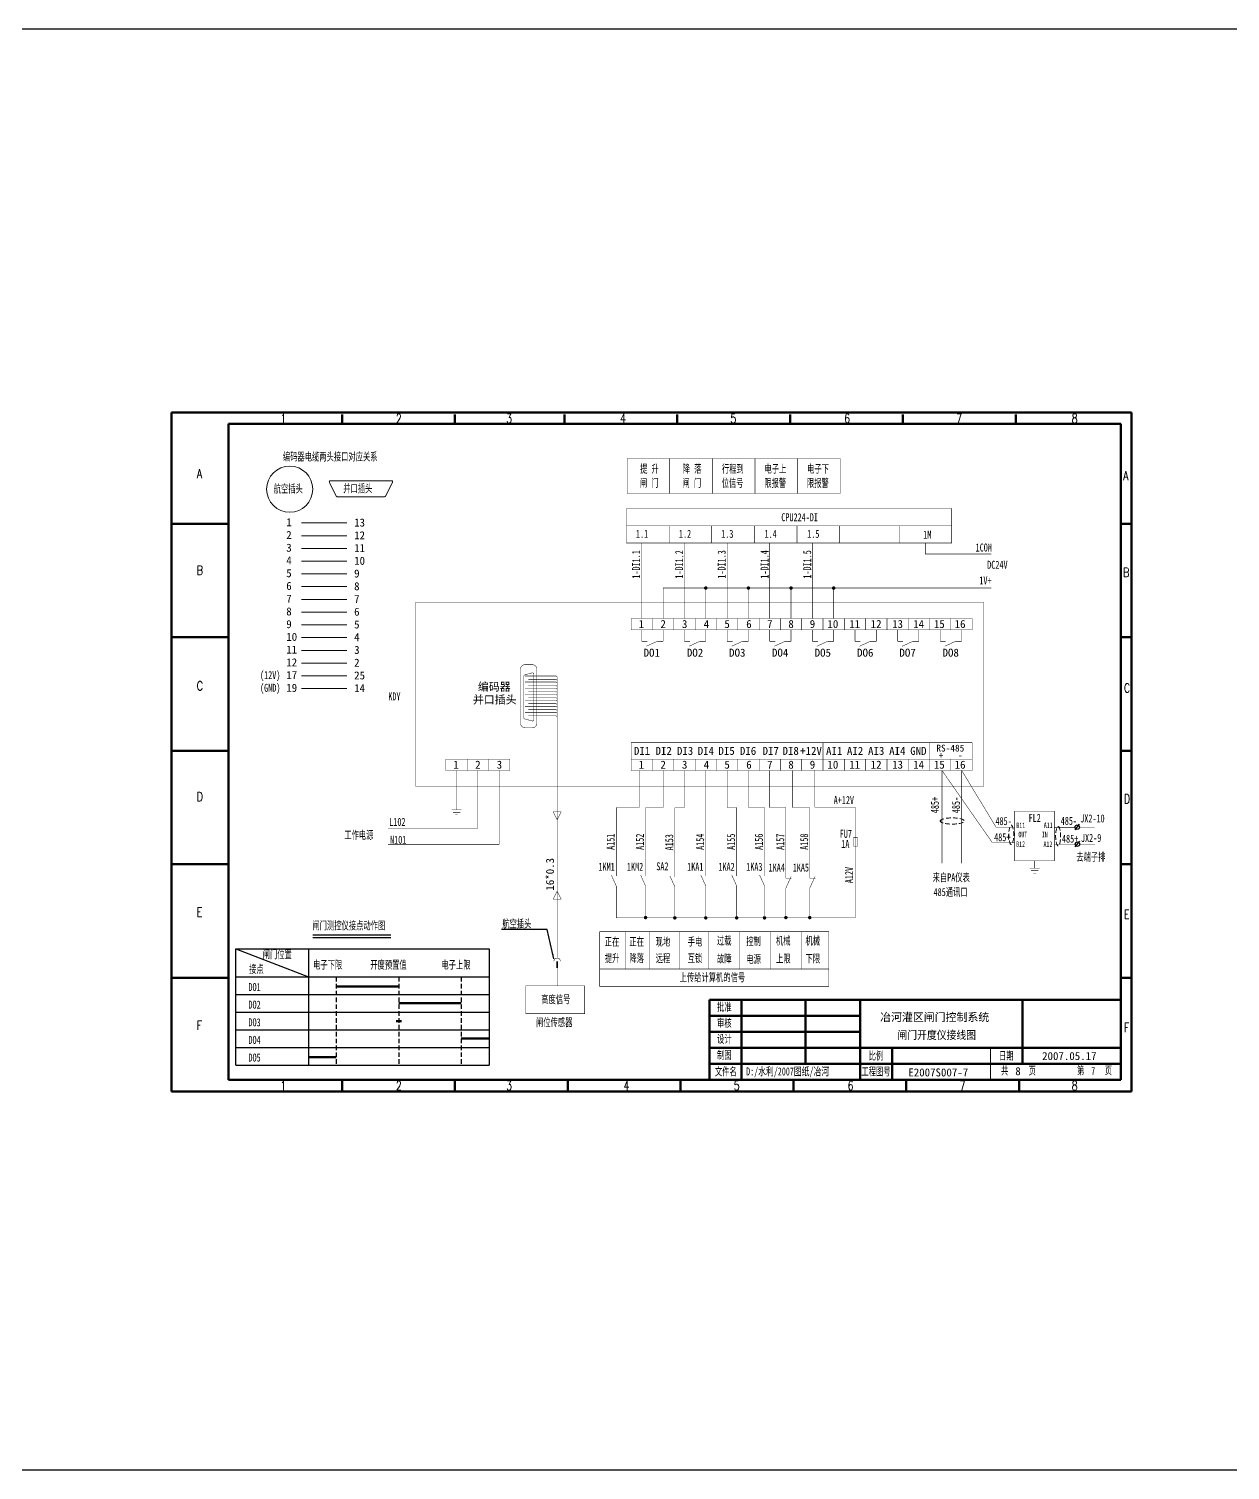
# Model space of a CAD drawing. Header units: millimetres. Extents: x 351 to 10319, y -5939 to 5511.
# Drawn here: x 5314 to 5840, y -1636 to -1005 of the extents above; entities that cross this region are included whole.
import ezdxf
from ezdxf.enums import TextEntityAlignment as Align

# ---------------------------------------------------------------- set-up
doc = ezdxf.new("R2010")
doc.units = ezdxf.units.MM
doc.linetypes.add('DASHED', pattern=[0.75, 0.5, -0.25])
for name, color, linetype in [('40', 7, 'Continuous'), ('41', 7, 'Continuous'), ('DIM', 7, 'Continuous')]:
    doc.layers.add(name, color=color, linetype=linetype)
doc.styles.add('HZ', font='txt.shx', dxfattribs={"width": 0.65, "bigfont": 'hztxt.shx'})
doc.styles.add('song', font='SimSun.ttf', dxfattribs={"width": 0.65})
doc.styles.add('仿宋', font='SIMFANG.TTF', dxfattribs={"width": 0.65})
doc.dimstyles.new('ISO-25', dxfattribs={"dimtxt": 3.5, "dimasz": 2, "dimexe": 1.25, "dimexo": 0.625, "dimtad": 1, "dimtoh": 1, "dimtxsty": 'song', "dimcen": 2.5, "dimadec": 0, "dimazin": 0, "dimtfac": 1, "dimtmove": 0, "dimatfit": 3, "dimfxl": 0, "dimarcsym": 0})

# ---------------------------------------------------------------- blocks, each defined once
blk = doc.blocks.new('辅助符号2')
blk.add_line((-0.95, 6.09), (1.54, 4.09))
at = {"const_width": 0.202}
blk.add_lwpolyline([(0.24, 4.17), (0.24, -2.55)], dxfattribs=at)
blk.add_circle((0.24, 5.13), 0.96)
at = {"flags": 9}
blk.add_attdef('S', (0.24, 6.09), '', height=0.0000576, dxfattribs=at)
blk = doc.blocks.new('接地')
at = {"const_width": 0.202}
for points in [[(-2.16, 1.08), (2.16, 1.08)], [(-1.62, 0), (1.62, 0)], [(0, 4.32), (0, 1.08)], [(-0.54, -1.08), (0.54, -1.08)]]:
    blk.add_lwpolyline(points, dxfattribs=at)
at = {"flags": 9}
blk.add_attdef('S', (0, 4.32), '', height=0.0000576, dxfattribs=at)
blk = doc.blocks.new('动合（常开）触点')
at = {"const_width": 0.202}
for points in [[(-1.09, 2.24), (1.07, -2.52)], [(1.07, 3.97), (1.07, 1.81)], [(1.07, -2.52), (1.07, -4.68)]]:
    blk.add_lwpolyline(points, dxfattribs=at)
at = {"flags": 9}
blk.add_attdef('S', (1.07, 3.97), '', height=0.0000576, dxfattribs=at)
blk = doc.blocks.new('电缆头1')
at = {"const_width": 0.202}
for points in [[(-1.73, 1.44), (1.73, 1.44), (0, -2.02), (-1.73, 1.44)], [(0, 4.32), (0, -4.32)]]:
    blk.add_lwpolyline(points, dxfattribs=at)
at = {"flags": 9}
blk.add_attdef('S', (0, 4.32), '', height=0.0000576, dxfattribs=at)
blk = doc.blocks.new('插头和插座1')
at = {"const_width": 0.202}
blk.add_lwpolyline([(1.01, 1.51, 0.936417), (-1.87, 1.51, 1.067901)], format="xyb", dxfattribs=at)
for points in [[(-0.43, 4.97), (-0.43, 2.86)], [(-0.43, -3.67), (-0.43, -1.51)]]:
    blk.add_lwpolyline(points, dxfattribs=at)
blk.add_solid([(-0.86, 1.51), (0, 1.51), (-0.86, -1.51), (0, -1.51)])
at = {"flags": 9}
blk.add_attdef('S', (-0.43, 4.97), '', height=0.0000576, dxfattribs=at)
blk = doc.blocks.new('熔断器2')
at = {"const_width": 0.202}
for points in [[(-0.86, 1.87), (0.86, 1.87), (0.86, -1.87), (-0.86, -1.87), (-0.86, 1.87)], [(0, 4.32), (0, -4.32)]]:
    blk.add_lwpolyline(points, dxfattribs=at)
at = {"flags": 9}
blk.add_attdef('S', (0, 4.32), '', height=0.0000576, dxfattribs=at)
blk = doc.blocks.new('动断（常闭）触点')
at = {"const_width": 0.202}
for points in [[(-1.15, 3.96), (-1.15, 1.8), (1.44, 1.8)], [(-1.15, -4.68), (-1.15, -2.52), (1.15, 2.52)]]:
    blk.add_lwpolyline(points, dxfattribs=at)
at = {"flags": 9}
blk.add_attdef('S', (-1.15, 3.96), '', height=0.0000576, dxfattribs=at)

msp = doc.modelspace()

# ---------------------------------------------------------------- linework, layer by layer
at = {"color": 0, "lineweight": 50}
for p, q in [((5796.394, -1172.941), (5376.394, -1172.941)), ((5451.03, -1173.908), (5451.03, -1177.913)), ((5500.4, -1173.908), (5500.4, -1177.913)), ((5548.284, -1173.908), (5548.284, -1177.913)), ((5597.653, -1173.908), (5597.653, -1177.913)), ((5647.023, -1173.908), (5647.023, -1177.913)), ((5696.393, -1173.908), (5696.393, -1177.913)), ((5745.763, -1173.908), (5745.763, -1177.913)), ((5401.394, -1221.597), (5376.394, -1221.597)), ((5796.394, -1221.597), (5791.79, -1221.597)), ((5401.394, -1271.259), (5376.394, -1271.259)), ((5796.394, -1271.259), (5791.79, -1271.259)), ((5401.394, -1320.92), (5376.394, -1320.92)), ((5795.955, -1320.92), (5791.79, -1320.92)), ((5401.394, -1370.582), (5376.394, -1370.582)), ((5796.394, -1370.582), (5791.79, -1370.582)), ((5401.394, -1420.243), (5376.394, -1420.243)), ((5796.394, -1420.243), (5791.79, -1420.243)), ((5451.03, -1464.943), (5451.03, -1469.904)), ((5500.4, -1464.943), (5500.4, -1469.904)), ((5549.77, -1464.943), (5549.77, -1469.904)), ((5599.139, -1464.943), (5599.139, -1469.904)), ((5648.509, -1464.943), (5648.509, -1469.904)), ((5697.879, -1464.943), (5697.879, -1469.904)), ((5747.249, -1464.943), (5747.249, -1469.904)), ((5796.394, -1469.941), (5376.403, -1469.941))]:
    msp.add_line(p, q, dxfattribs=at)
at = {"lineweight": 20}
for p, q in [((5445.486, -1203.53), (5448.497, -1209.546)), ((5445.933, -1202.806), (5472.647, -1202.806)), ((5473.095, -1203.53), (5470.084, -1209.546)), ((5469.637, -1209.822), (5448.944, -1209.822)), ((5433.211, -1221.291), (5453.186, -1221.291)), ((5433.211, -1226.862), (5453.186, -1226.862)), ((5433.211, -1232.434), (5453.186, -1232.434)), ((5433.211, -1238.005), (5453.186, -1238.005)), ((5433.211, -1243.576), (5453.186, -1243.576)), ((5433.211, -1249.148), (5453.186, -1249.148)), ((5433.211, -1254.719), (5453.186, -1254.719)), ((5433.211, -1260.29), (5453.186, -1260.29)), ((5433.211, -1265.862), (5453.186, -1265.862)), ((5433.211, -1271.433), (5453.186, -1271.433)), ((5433.211, -1277.004), (5453.186, -1277.004)), ((5433.211, -1282.576), (5453.186, -1282.576)), ((5433.211, -1288.147), (5453.186, -1288.147)), ((5433.211, -1293.718), (5453.186, -1293.718)), ((5734.79, -1450.943), (5734.79, -1464.943))]:
    msp.add_line(p, q, dxfattribs=at)
for p, q in [((5438.187, -1401.454), (5472.306, -1401.454)), ((5438.187, -1402.662), (5472.306, -1402.662)), ((5404.482, -1407.616), (5436.413, -1419.88)), ((5404.482, -1407.616), (5515.426, -1407.616)), ((5404.482, -1458.455), (5404.482, -1407.616)), ((5436.413, -1407.616), (5436.413, -1458.455)), ((5515.426, -1407.616), (5515.426, -1458.455)), ((5404.482, -1419.88), (5515.426, -1419.88)), ((5404.482, -1427.595), (5515.426, -1427.595)), ((5404.482, -1435.31), (5515.426, -1435.31)), ((5404.482, -1443.025), (5515.426, -1443.025)), ((5404.482, -1450.74), (5515.426, -1450.74)), ((5404.482, -1458.455), (5515.426, -1458.455))]:
    msp.add_line(p, q)
at = {"linetype": 'DASHED', "lineweight": 30, "ltscale": 4}
for p, q in [((5448.444, -1419.88), (5448.444, -1458.455)), ((5475.935, -1419.88), (5475.935, -1458.455)), ((5503.156, -1419.88), (5503.156, -1458.455))]:
    msp.add_line(p, q, dxfattribs=at)
at = {"lineweight": 50}
for p, q in [((5448.444, -1424.073), (5475.935, -1424.073)), ((5475.935, -1431.408), (5503.156, -1431.408)), ((5474.752, -1439.167), (5477.086, -1439.167)), ((5503.156, -1446.838), (5515.426, -1446.838)), ((5436.413, -1454.933), (5448.444, -1454.933))]:
    msp.add_line(p, q, dxfattribs=at)
msp.add_lwpolyline([(2041.655, -1005.139), (6974.596, -1005.139), (6974.596, -1635.619), (2041.655, -1635.619)], close=True)
at = {"lineweight": 20, "const_width": 0.2}
for points in [[(5575.737, -1193.117), (5594.39, -1193.117)], [(5575.737, -1193.117), (5575.737, -1208.359)], [(5594.39, -1193.117), (5613.042, -1193.117)], [(5594.39, -1193.117), (5594.39, -1208.359)], [(5594.39, -1193.117), (5594.39, -1208.359)], [(5613.042, -1193.117), (5631.695, -1193.117)], [(5613.042, -1193.117), (5613.042, -1208.359)], [(5613.042, -1193.117), (5613.042, -1208.359)], [(5631.695, -1193.117), (5650.347, -1193.117)], [(5631.695, -1193.117), (5631.695, -1208.359)], [(5631.695, -1193.117), (5631.695, -1208.359)], [(5650.347, -1193.117), (5669, -1193.117)], [(5650.347, -1193.117), (5650.347, -1208.359)], [(5650.347, -1193.117), (5650.347, -1208.359)], [(5650.347, -1193.117), (5650.347, -1208.359)], [(5669, -1193.117), (5669, -1208.359)], [(5669, -1193.117), (5669, -1208.359)], [(5669, -1193.117), (5669, -1208.359)], [(5669, -1193.117), (5669, -1208.359)], [(5575.737, -1208.359), (5594.39, -1208.359)], [(5594.39, -1208.359), (5613.042, -1208.359)], [(5613.042, -1208.359), (5631.695, -1208.359)], [(5631.695, -1208.359), (5650.347, -1208.359)], [(5650.347, -1208.359), (5669, -1208.359)], [(5575.461, -1230.046), (5575.461, -1214.99)], [(5683.62, -1214.99), (5575.461, -1214.99)], [(5683.62, -1230.046), (5717.755, -1230.046), (5717.755, -1214.99), (5683.62, -1214.99)], [(5575.461, -1222.518), (5683.62, -1222.518)], [(5594.114, -1230.046), (5594.114, -1222.518)], [(5612.766, -1230.046), (5612.766, -1222.518)], [(5631.418, -1230.046), (5631.418, -1222.518)], [(5650.071, -1230.046), (5650.071, -1222.518)], [(5668.723, -1230.046), (5668.723, -1222.518)], [(5683.62, -1222.518), (5717.755, -1222.518)], [(5695.047, -1230.046), (5695.047, -1222.518)], [(5575.461, -1230.046), (5683.62, -1230.046)], [(5582.187, -1263.063), (5582.187, -1230.046)], [(5600.84, -1263.063), (5600.84, -1230.046)], [(5619.492, -1263.063), (5619.492, -1230.046)], [(5638.145, -1263.063), (5638.145, -1230.046)], [(5706.229, -1230.046), (5706.229, -1234.836), (5735.115, -1234.836)], [(5591.513, -1249.754), (5735.115, -1249.754)], [(5591.513, -1263.063), (5591.513, -1249.754)], [(5610.166, -1263.063), (5610.166, -1249.754)], [(5628.818, -1263.063), (5628.818, -1249.754)], [(5647.471, -1263.063), (5647.471, -1249.754)], [(5666.123, -1263.063), (5666.123, -1249.754)], [(5531.07, -1288.206), (5544.749, -1288.206)], [(5531.07, -1290.861), (5544.749, -1290.861)], [(5532.601, -1289.7), (5544.749, -1289.7)], [(5532.601, -1292.354), (5544.749, -1292.354)], [(5544.749, -1288.206), (5545.148, -1288.709)], [(5544.749, -1289.7), (5545.148, -1290.203)], [(5544.749, -1290.861), (5545.148, -1291.364)], [(5544.749, -1292.354), (5545.148, -1292.857)], [(5545.148, -1288.709), (5545.148, -1372.486)], [(5531.07, -1293.515), (5544.749, -1293.515)], [(5531.07, -1296.17), (5544.749, -1296.17)], [(5531.07, -1298.824), (5544.749, -1298.824)], [(5532.601, -1295.009), (5544.749, -1295.009)], [(5532.601, -1297.664), (5544.749, -1297.664)], [(5544.749, -1293.515), (5545.148, -1294.018)], [(5544.749, -1295.009), (5545.148, -1295.512)], [(5544.749, -1296.17), (5545.148, -1296.673)], [(5544.749, -1297.664), (5545.148, -1298.167)], [(5544.749, -1298.824), (5545.148, -1299.327)], [(5531.07, -1301.479), (5544.749, -1301.479)], [(5531.07, -1304.133), (5544.749, -1304.133)], [(5532.601, -1300.318), (5544.749, -1300.318)], [(5532.601, -1302.973), (5544.749, -1302.973)], [(5544.749, -1300.318), (5545.148, -1300.821)], [(5544.749, -1301.479), (5545.148, -1301.982)], [(5544.749, -1302.973), (5545.148, -1303.476)], [(5544.749, -1304.133), (5545.148, -1304.636)], [(5532.601, -1305.627), (5544.749, -1305.627)], [(5544.749, -1305.627), (5545.148, -1306.13)], [(5577.524, -1324.593), (5577.524, -1317.41), (5726.744, -1317.41)], [(5661.46, -1324.593), (5661.46, -1317.41)], [(5708.091, -1324.593), (5708.091, -1317.41)], [(5726.744, -1324.593), (5726.744, -1317.41)], [(5519.787, -1329.535), (5519.787, -1361.864), (5471.147, -1361.864)], [(5510.46, -1329.535), (5510.46, -1354.749), (5471.158, -1354.749)], [(5501.134, -1329.535), (5501.134, -1343.556)], [(5581.002, -1329.535), (5581.002, -1345.762)], [(5591.513, -1329.535), (5591.513, -1345.762)], [(5600.84, -1329.535), (5600.84, -1345.762)], [(5610.166, -1329.535), (5610.166, -1374.683)], [(5619.492, -1329.535), (5619.492, -1345.762)], [(5628.818, -1329.535), (5628.818, -1345.762)], [(5638.145, -1329.535), (5638.145, -1345.762)], [(5648.178, -1329.535), (5648.178, -1345.762)], [(5713.541, -1329.535), (5713.541, -1370.125)], [(5722.135, -1329.535), (5722.135, -1370.125)], [(5675.665, -1345.639), (5675.665, -1393.899), (5571.007, -1393.899)], [(5571.007, -1345.762), (5571.007, -1374.683)], [(5571.007, -1345.762), (5581.002, -1345.762)], [(5583.818, -1345.762), (5591.513, -1345.762)], [(5583.818, -1345.762), (5583.818, -1374.683)], [(5596.629, -1345.762), (5600.84, -1345.762)], [(5596.629, -1345.762), (5596.629, -1373.073)], [(5619.492, -1345.762), (5623.703, -1345.762)], [(5623.703, -1345.762), (5623.703, -1374.683)], [(5628.818, -1345.762), (5635.878, -1345.762)], [(5635.878, -1345.762), (5635.878, -1374.683)], [(5645.204, -1345.762), (5645.204, -1374.683)], [(5655.66, -1345.762), (5655.66, -1374.544)], [(5762.687, -1355.105), (5762.799, -1355.105)], [(5762.784, -1354.452), (5771.75, -1354.452)], [(5762.687, -1361.897), (5771.795, -1361.897)], [(5762.687, -1362.679), (5762.834, -1362.679)], [(5545.148, -1372.486), (5545.148, -1409.521)], [(5571.007, -1382.245), (5571.007, -1394.023)], [(5583.818, -1382.245), (5583.818, -1394.023)], [(5596.629, -1382.589), (5596.629, -1394.023)], [(5610.166, -1382.245), (5610.166, -1394.023)], [(5623.703, -1382.245), (5623.703, -1394.023)], [(5635.878, -1382.245), (5635.878, -1394.023)], [(5645.204, -1382.245), (5645.204, -1394.023)], [(5655.66, -1382.106), (5655.66, -1393.884)], [(5563.723, -1400.078), (5563.723, -1416.409)], [(5574.869, -1400.078), (5574.869, -1416.409)], [(5585.532, -1400.078), (5585.532, -1416.409)], [(5598.79, -1400.078), (5598.79, -1416.409)], [(5611.504, -1400.078), (5611.504, -1416.409)], [(5624.941, -1400.078), (5624.941, -1416.409)], [(5638.356, -1400.078), (5638.356, -1416.409)], [(5651.893, -1400.078), (5651.893, -1416.409)], [(5664.024, -1399.937), (5664.024, -1423.999)], [(5563.723, -1408.819), (5563.723, -1416.409), (5664.024, -1416.409)], [(5545.148, -1418.163), (5545.148, -1423.749)], [(5563.723, -1416.409), (5563.723, -1423.999), (5664.024, -1423.999)], [(5531.395, -1423.749), (5557.169, -1423.749), (5557.169, -1435.933), (5531.395, -1435.933)]]:
    msp.add_lwpolyline(points, dxfattribs=at)
at = {"lineweight": 9, "const_width": 0.2}
msp.add_lwpolyline([(5656.797, -1263.063), (5656.797, -1230.046)], dxfattribs=at)
at = {"lineweight": 20}
for points, const_width in [([(5609.791, -1249.754, 1), (5610.541, -1249.754, 1)], 0.75), ([(5628.443, -1249.754, 1), (5629.193, -1249.754, 1)], 0.75), ([(5647.096, -1249.754, 1), (5647.846, -1249.754, 1)], 0.75), ([(5665.748, -1249.754, 1), (5666.498, -1249.754, 1)], 0.75), ([(5531.086, -1283.275), (5534.287, -1283.275, -0.4142136), (5536.287, -1285.275), (5536.287, -1308.868, -0.4142136), (5534.287, -1310.868), (5531.086, -1310.868, -0.4142136), (5529.086, -1308.868), (5529.086, -1285.275, -0.4142136)], 0.2), ([(5583.443, -1393.899, 1), (5584.193, -1393.899, 1)], 0.75), ([(5596.254, -1394.023, 1), (5597.004, -1394.023, 1)], 0.75), ([(5609.791, -1394.023, 1), (5610.541, -1394.023, 1)], 0.75), ([(5623.328, -1394.023, 1), (5624.078, -1394.023, 1)], 0.75), ([(5635.503, -1394.023, 1), (5636.253, -1394.023, 1)], 0.75), ([(5644.829, -1393.899, 1), (5645.579, -1393.899, 1)], 0.75), ([(5655.285, -1393.899, 1), (5656.035, -1393.899, 1)], 0.75)]:
    msp.add_lwpolyline(points, format="xyb", close=True, dxfattribs=dict(at, const_width=const_width))
at = {"lineweight": 20, "const_width": 0.2}
for points in [[(5483.303, -1255.956), (5483.303, -1336.576), (5731.646, -1336.576), (5731.646, -1255.956), (5483.303, -1255.956)], [(5577.524, -1263.063), (5586.85, -1263.063), (5586.85, -1268.005), (5577.524, -1268.005), (5577.524, -1263.063)], [(5586.85, -1263.063), (5596.177, -1263.063), (5596.177, -1268.005), (5586.85, -1268.005), (5586.85, -1263.063)], [(5596.177, -1263.063), (5605.503, -1263.063), (5605.503, -1268.005), (5596.177, -1268.005), (5596.177, -1263.063)], [(5605.503, -1263.063), (5614.829, -1263.063), (5614.829, -1268.005), (5605.503, -1268.005), (5605.503, -1263.063)], [(5614.829, -1263.063), (5624.155, -1263.063), (5624.155, -1268.005), (5614.829, -1268.005), (5614.829, -1263.063)], [(5624.155, -1263.063), (5633.482, -1263.063), (5633.482, -1268.005), (5624.155, -1268.005), (5624.155, -1263.063)], [(5633.482, -1263.063), (5642.808, -1263.063), (5642.808, -1268.005), (5633.482, -1268.005), (5633.482, -1263.063)], [(5642.808, -1263.063), (5652.134, -1263.063), (5652.134, -1268.005), (5642.808, -1268.005), (5642.808, -1263.063)], [(5652.134, -1263.063), (5661.46, -1263.063), (5661.46, -1268.005), (5652.134, -1268.005), (5652.134, -1263.063)], [(5661.46, -1263.063), (5670.786, -1263.063), (5670.786, -1268.005), (5661.46, -1268.005), (5661.46, -1263.063)], [(5670.786, -1263.063), (5680.113, -1263.063), (5680.113, -1268.005), (5670.786, -1268.005), (5670.786, -1263.063)], [(5680.113, -1263.063), (5689.439, -1263.063), (5689.439, -1268.005), (5680.113, -1268.005), (5680.113, -1263.063)], [(5689.439, -1263.063), (5698.765, -1263.063), (5698.765, -1268.005), (5689.439, -1268.005), (5689.439, -1263.063)], [(5698.765, -1263.063), (5708.091, -1263.063), (5708.091, -1268.005), (5698.765, -1268.005), (5698.765, -1263.063)], [(5708.091, -1263.063), (5717.418, -1263.063), (5717.418, -1268.005), (5708.091, -1268.005), (5708.091, -1263.063)], [(5717.418, -1263.063), (5726.744, -1263.063), (5726.744, -1268.005), (5717.418, -1268.005), (5717.418, -1263.063)], [(5496.471, -1324.593), (5505.797, -1324.593), (5505.797, -1329.535), (5496.471, -1329.535), (5496.471, -1324.593)], [(5505.797, -1324.593), (5515.124, -1324.593), (5515.124, -1329.535), (5505.797, -1329.535), (5505.797, -1324.593)], [(5515.124, -1324.593), (5524.45, -1324.593), (5524.45, -1329.535), (5515.124, -1329.535), (5515.124, -1324.593)], [(5577.524, -1324.593), (5586.85, -1324.593), (5586.85, -1329.535), (5577.524, -1329.535), (5577.524, -1324.593)], [(5586.85, -1324.593), (5596.177, -1324.593), (5596.177, -1329.535), (5586.85, -1329.535), (5586.85, -1324.593)], [(5596.177, -1324.593), (5605.503, -1324.593), (5605.503, -1329.535), (5596.177, -1329.535), (5596.177, -1324.593)], [(5605.503, -1324.593), (5614.829, -1324.593), (5614.829, -1329.535), (5605.503, -1329.535), (5605.503, -1324.593)], [(5614.829, -1324.593), (5624.155, -1324.593), (5624.155, -1329.535), (5614.829, -1329.535), (5614.829, -1324.593)], [(5624.155, -1324.593), (5633.482, -1324.593), (5633.482, -1329.535), (5624.155, -1329.535), (5624.155, -1324.593)], [(5633.482, -1324.593), (5642.808, -1324.593), (5642.808, -1329.535), (5633.482, -1329.535), (5633.482, -1324.593)], [(5642.808, -1324.593), (5652.134, -1324.593), (5652.134, -1329.535), (5642.808, -1329.535), (5642.808, -1324.593)], [(5652.134, -1324.593), (5661.46, -1324.593), (5661.46, -1329.535), (5652.134, -1329.535), (5652.134, -1324.593)], [(5661.46, -1324.593), (5670.786, -1324.593), (5670.786, -1329.535), (5661.46, -1329.535), (5661.46, -1324.593)], [(5670.786, -1324.593), (5680.113, -1324.593), (5680.113, -1329.535), (5670.786, -1329.535), (5670.786, -1324.593)], [(5680.113, -1324.593), (5689.439, -1324.593), (5689.439, -1329.535), (5680.113, -1329.535), (5680.113, -1324.593)], [(5689.439, -1324.593), (5698.765, -1324.593), (5698.765, -1329.535), (5689.439, -1329.535), (5689.439, -1324.593)], [(5698.765, -1324.593), (5708.091, -1324.593), (5708.091, -1329.535), (5698.765, -1329.535), (5698.765, -1324.593)], [(5708.091, -1324.593), (5717.418, -1324.593), (5717.418, -1329.535), (5708.091, -1329.535), (5708.091, -1324.593)], [(5717.418, -1324.593), (5726.744, -1324.593), (5726.744, -1329.535), (5717.418, -1329.535), (5717.418, -1324.593)]]:
    msp.add_lwpolyline(points, close=True, dxfattribs=at)
at = {"linetype": 'DASHED', "lineweight": 20, "ltscale": 3, "const_width": 0.2}
for points in [[(5582.187, -1268.005), (5582.187, -1273.058)], [(5591.513, -1268.005), (5591.513, -1273.058)], [(5600.84, -1268.005), (5600.84, -1273.058)], [(5610.166, -1268.005), (5610.166, -1273.058)], [(5619.492, -1268.005), (5619.492, -1273.058)], [(5628.818, -1268.005), (5628.818, -1273.058)], [(5638.145, -1268.005), (5638.145, -1273.058)], [(5647.471, -1268.005), (5647.471, -1273.058)], [(5656.797, -1268.005), (5656.797, -1273.058)], [(5666.123, -1268.005), (5666.123, -1273.058)], [(5675.45, -1268.005), (5675.45, -1273.058)], [(5684.776, -1268.005), (5684.776, -1273.058)], [(5694.102, -1268.005), (5694.102, -1273.058)], [(5703.428, -1268.005), (5703.428, -1273.058)], [(5712.755, -1268.005), (5712.755, -1273.058)], [(5722.081, -1268.005), (5722.081, -1273.058)]]:
    msp.add_lwpolyline(points, dxfattribs=at)
at = {"linetype": 'DASHED', "lineweight": 20, "const_width": 0.2}
for points in [[(5582.435, -1273.058), (5582.187, -1273.058)], [(5591.077, -1273.058), (5591.513, -1273.058)], [(5601.087, -1273.058), (5600.84, -1273.058)], [(5609.729, -1273.058), (5610.166, -1273.058)], [(5619.739, -1273.058), (5619.492, -1273.058)], [(5628.382, -1273.058), (5628.818, -1273.058)], [(5638.392, -1273.058), (5638.145, -1273.058)], [(5647.034, -1273.058), (5647.471, -1273.058)], [(5657.044, -1273.058), (5656.797, -1273.058)], [(5665.687, -1273.058), (5666.123, -1273.058)], [(5675.697, -1273.058), (5675.45, -1273.058)], [(5684.339, -1273.058), (5684.776, -1273.058)], [(5694.349, -1273.058), (5694.102, -1273.058)], [(5702.991, -1273.058), (5703.428, -1273.058)], [(5713.002, -1273.058), (5712.755, -1273.058)], [(5721.644, -1273.058), (5722.081, -1273.058)]]:
    msp.add_lwpolyline(points, dxfattribs=at)
at = {"lineweight": 20, "const_width": 0.2}
msp.add_lwpolyline([(5530.941, -1287.723, 0.3394781), (5530.57, -1288.206), (5530.57, -1306.525, 0.3394781), (5530.941, -1307.008), (5534.261, -1307.898, 0.4931188), (5534.89, -1307.415), (5534.89, -1287.317, 0.4931188), (5534.261, -1286.834), (5530.941, -1287.723)], format="xyb", dxfattribs=at)
for points, const_width in [([(5657.912, -1329.412), (5657.912, -1345.639)], 0.2), ([(5713.487, -1329.535), (5735.385, -1360.895), (5745.32, -1360.904)], 0.2), ([(5722.135, -1329.535), (5737.248, -1354.461)], 0.2), ([(5638.145, -1345.762), (5645.204, -1345.762)], 0.2), ([(5648.178, -1345.762), (5655.66, -1345.762)], 0.2), ([(5657.912, -1345.639), (5675.665, -1345.639)], 0.2), ([(5737.302, -1354.461), (5745.32, -1354.461)], 0.2), ([(5596.629, -1373.947), (5596.629, -1373.073)], 0.2), ([(5563.723, -1400.078), (5664.024, -1400.078)], 0.2), ([(5531.395, -1423.749), (5531.395, -1435.933)], 0.2), ([(5475.935, -1431.408), (5503.156, -1431.408)], 0.5), ([(5474.752, -1439.167), (5477.086, -1439.167)], 0.5), ([(5503.156, -1446.838), (5515.426, -1446.838)], 0.5)]:
    msp.add_lwpolyline(points, dxfattribs=dict(const_width=const_width))
at = {"const_width": 0.2}
msp.add_lwpolyline([(5762.687, -1347.353), (5762.687, -1369.069), (5745.32, -1369.069), (5745.32, -1347.353), (5762.687, -1347.353)], close=True, dxfattribs=at)
at = {"lineweight": 50, "const_width": 0.5}
for points in [[(5448.444, -1424.073), (5475.935, -1424.073)], [(5436.413, -1454.933), (5448.444, -1454.933)]]:
    msp.add_lwpolyline(points, dxfattribs=at)
at = {"lineweight": 20}
msp.add_circle((5428.118, -1206.525), 10.089, dxfattribs=at)
for centre, start, end in [((5445.933, -1203.306), 90, 206.582411), ((5472.647, -1203.306), 333.417589, 90), ((5448.944, -1209.322), 206.582411, 270), ((5469.637, -1209.322), 270, 333.417589)]:
    msp.add_arc(centre, 0.5, start, end, dxfattribs=at)
at = {"linetype": 'DASHED', "lineweight": 20, "ltscale": 4}
for centre, major_axis in [((5718.016, -1351.646), (-5.253, 0)), ((5743.824, -1357.719), (0, 4.203)), ((5764.323, -1358.274), (0, 4.203))]:
    msp.add_ellipse(centre, major_axis=major_axis, ratio=0.2571408, dxfattribs=at)
at = {"layer": '40', "color": 0, "lineweight": 50}
for p, q in [((5791.79, -1177.95), (5401.394, -1177.95)), ((5791.79, -1464.943), (5791.79, -1177.95)), ((5611.79, -1464.943), (5611.79, -1429.943)), ((5611.79, -1429.943), (5791.79, -1429.943)), ((5625.79, -1464.943), (5625.79, -1429.943)), ((5653.79, -1457.943), (5653.79, -1429.943)), ((5677.79, -1464.943), (5677.79, -1429.943)), ((5748.79, -1457.943), (5748.79, -1429.943)), ((5611.79, -1436.943), (5677.79, -1436.943)), ((5611.79, -1443.943), (5677.79, -1443.943)), ((5611.79, -1450.943), (5791.79, -1450.943)), ((5691.79, -1464.943), (5691.79, -1450.943)), ((5691.79, -1464.943), (5691.79, -1450.943)), ((5748.79, -1457.943), (5748.79, -1450.943)), ((5611.79, -1457.943), (5791.79, -1457.943)), ((5401.391, -1464.943), (5791.79, -1464.943))]:
    msp.add_line(p, q, dxfattribs=at)
at = {"layer": '41', "color": 0, "lineweight": 50}
for p, q in [((5376.394, -1172.941), (5376.394, -1469.942)), ((5401.394, -1177.95), (5401.394, -1464.943)), ((5796.394, -1172.941), (5796.394, -1469.942))]:
    msp.add_line(p, q, dxfattribs=at)

# ---------------------------------------------------------------- block references
at = {"lineweight": 20}
for name, p in [('电缆头1', (5545.148, -1349.093)), ('熔断器2', (5675.665, -1360.803)), ('插头和插座1', (5545.58, -1414.49))]:
    msp.add_blockref(name, p, dxfattribs=at)
at = {"rotation": 90}
for p in [(5777.837, -1354.592), (5777.881, -1362.034)]:
    msp.add_blockref('辅助符号2', p, dxfattribs=at)
for p in [(5646.356, -1378.505), (5656.813, -1378.505)]:
    msp.add_blockref('动断（常闭）触点', p)
at = {"lineweight": 20, "rotation": 180}
msp.add_blockref('电缆头1', (5545.148, -1384.4), dxfattribs=at)
at = {"layer": '40', "linetype": 'DASHED', "lineweight": 20, "ltscale": 10, "rotation": 90}
for p in [(5586.401, -1274.126), (5605.053, -1274.126), (5623.705, -1274.126), (5642.358, -1274.126), (5661.01, -1274.126), (5679.663, -1274.126), (5698.315, -1274.126), (5716.968, -1274.126)]:
    msp.add_blockref('动合（常开）触点', p, dxfattribs=at)
at = {"layer": '40', "lineweight": 20, "ltscale": 10}
for name, p in [('接地', (5501.134, -1347.877)), ('动合（常开）触点', (5569.938, -1377.568)), ('动合（常开）触点', (5582.749, -1377.568)), ('动合（常开）触点', (5595.561, -1377.913)), ('动合（常开）触点', (5609.098, -1377.568)), ('动合（常开）触点', (5622.634, -1377.568)), ('动合（常开）触点', (5634.809, -1377.568)), ('接地', (5754.089, -1373.39))]:
    msp.add_blockref(name, p, dxfattribs=at)

# ---------------------------------------------------------------- texts
at = {"color": 0, "lineweight": 50, "style": 'HZ', "width": 0.75}
for s, p in [('1', (5424.014, -1177.561)), ('2', (5474.576, -1177.561)), ('3', (5522.84, -1177.561)), ('4', (5572.682, -1177.561)), ('5', (5620.945, -1177.561)), ('6', (5670.741, -1177.561)), ('7', (5719.77, -1177.561)), ('8', (5770.286, -1177.561)), ('A', (5387.434, -1201.682)), ('A', (5792.781, -1202.629)), ('B', (5387.434, -1243.976)), ('B', (5792.781, -1244.922)), ('C', (5387.434, -1294.521)), ('C', (5793.156, -1295.468)), ('D', (5387.434, -1343.004)), ('D', (5793.156, -1343.951)), ('E', (5387.434, -1393.549)), ('E', (5793.156, -1394.496)), ('F', (5387.434, -1443.063)), ('F', (5793.156, -1444.01)), ('1', (5424.014, -1469.383)), ('2', (5474.576, -1469.383)), ('3', (5522.84, -1469.383)), ('4', (5574.167, -1469.383)), ('5', (5622.431, -1469.383)), ('6', (5672.227, -1469.383)), ('7', (5721.256, -1469.383)), ('8', (5770.286, -1469.383))]:
    msp.add_text(s, height=4, dxfattribs=at).set_placement(p)
at = {"linetype": 'DASHED', "ltscale": 4, "style": 'song', "width": 0.65}
for s, height, p in [('编码器电缆两头接口对应关系', 3.5, (5425.134, -1194.028)), ('提 升', 3.5, (5581.452, -1199.336)), ('降 落', 3.5, (5600.104, -1199.336)), ('行程到', 3.5, (5617.226, -1199.336)), ('电子上', 3.5, (5635.879, -1199.336)), ('电子下', 3.5, (5654.531, -1199.336)), ('航空插头', 3.5, (5421.135, -1208.063)), ('并口插头', 3.5, (5451.527, -1207.919)), ('闸 门', 3.5, (5581.338, -1205.543)), ('闸 门', 3.5, (5599.99, -1205.543)), ('位信号', 3.5, (5617.112, -1205.543)), ('限报警', 3.5, (5635.765, -1205.543)), ('限报警', 3.5, (5654.417, -1205.543)), ('CPU224-DI', 3.5, (5643.215, -1220.536)), ('1.1', 3.5, (5579.61, -1227.778)), ('1.2', 3.5, (5598.425, -1227.778)), ('1.3', 3.5, (5616.915, -1227.778)), ('1.4', 3.5, (5635.892, -1227.778)), ('1.5', 3.5, (5654.544, -1227.778)), ('1M', 3.5, (5705.323, -1228.155)), ('1COM', 3.5, (5728.234, -1233.781)), ('DC24V', 3.5, (5733.318, -1241.324)), ('1V+', 3.5, (5729.87, -1248.177)), ('(12V)', 3.5, (5415.137, -1289.578)), ('(GND)', 3.5, (5415.137, -1295.15)), ('KDY', 3.5, (5471.261, -1298.887)), ('A+12V', 3.5, (5666.128, -1344.245)), ('FL2', 3.5, (5751.422, -1352.039)), ('工作电源', 3.5, (5452.008, -1359.517)), ('L102', 3.5, (5471.657, -1353.79)), ('FU7', 3.5, (5668.777, -1359)), ('485-', 3.5, (5736.917, -1353.432)), ('B11', 2.45, (5746.04, -1354.789)), ('A11', 2.45, (5758.074, -1354.708)), ('485-', 3.5, (5765.475, -1353.337)), ('N101', 3.5, (5472.04, -1361.609)), ('1A', 3.5, (5669.45, -1363.408)), ('485+', 3.5, (5736.344, -1360.487)), ('B12', 2.45, (5745.94, -1363.007)), ('OUT', 2.45, (5746.943, -1358.825)), ('IN', 2.45, (5757.196, -1358.837)), ('A12', 2.45, (5757.924, -1363.035)), ('485+', 3.5, (5766.02, -1361.138)), ('去端子排', 3.5, (5772.29, -1369.123)), ('1KM1', 3.5, (5563.205, -1373.425)), ('1KM2', 3.5, (5575.674, -1373.425)), ('SA2', 3.5, (5588.52, -1373.23)), ('1KA1', 3.5, (5602.008, -1373.425)), ('1KA2', 3.5, (5615.685, -1373.425)), ('1KA3', 3.5, (5627.86, -1373.425)), ('1KA4', 3.5, (5637.645, -1373.789)), ('1KA5', 3.5, (5648.209, -1373.754)), ('来自PA仪表', 3.5, (5709.418, -1378.073)), ('485通讯口', 3.5, (5709.841, -1384.488)), ('闸门测控仪接点动作图', 3.5, (5438.055, -1399.115)), ('航空插头', 3.5, (5521.122, -1398.34)), ('正在', 3.5, (5565.972, -1406.204)), ('正在', 3.5, (5576.755, -1406.204)), ('现地', 3.5, (5588.238, -1406.204)), ('手电', 3.5, (5602.24, -1406.204)), ('过载', 3.5, (5615.062, -1405.789)), ('控制', 3.5, (5627.897, -1406.009)), ('机械', 3.5, (5640.873, -1405.789)), ('机械', 3.5, (5653.784, -1405.789)), ('闸门位置', 3.5, (5416.31, -1411.725)), ('开度预置值', 3.5, (5463.377, -1416.298)), ('提升', 3.5, (5565.972, -1413.434)), ('降落', 3.5, (5576.755, -1413.434)), ('远程', 3.5, (5588.238, -1413.434)), ('互锁', 3.5, (5602.24, -1413.434)), ('故障', 3.5, (5615.062, -1413.59)), ('电源', 3.5, (5627.897, -1413.81)), ('上限', 3.5, (5640.873, -1413.59)), ('下限', 3.5, (5653.784, -1413.59)), ('接点', 3.5, (5410.349, -1418.155)), ('电子下限', 3.5, (5438.362, -1416.298)), ('电子上限', 3.5, (5494.468, -1416.298)), ('上传给计算机的信号', 3.5, (5598.742, -1421.81)), ('DO1', 3.5, (5410.076, -1426.027)), ('DO2', 3.5, (5410.076, -1433.742)), ('高度信号', 3.5, (5538.17, -1431.398)), ('闸位传感器', 3.5, (5535.89, -1441.453)), ('DO3', 3.5, (5410.076, -1441.457)), ('DO4', 3.5, (5410.076, -1449.172)), ('DO5', 3.5, (5410.076, -1456.887))]:
    msp.add_text(s, height=height, dxfattribs=at).set_placement(p)
at = {"lineweight": 9, "style": 'song', "width": 0.65}
for s, p in [('1-DI1.1', (5581.425, -1245.657)), ('1-DI1.2', (5600.274, -1245.657)), ('1-DI1.3', (5618.869, -1245.657)), ('1-DI1.4', (5637.631, -1245.657)), ('1-DI1.5', (5656.284, -1245.657)), ('485+', (5712.138, -1348.23)), ('485-', (5721.382, -1348.232)), ('A151', (5570.279, -1364.299)), ('A152', (5583.091, -1364.299)), ('A153', (5595.902, -1364.523)), ('A154', (5609.439, -1364.299)), ('A155', (5622.975, -1364.299)), ('A156', (5635.151, -1364.299)), ('A157', (5644.477, -1364.299)), ('A158', (5654.933, -1364.255)), ('A12V', (5674.59, -1378.858))]:
    msp.add_text(s, height=3.5, rotation=90, dxfattribs=at).set_placement(p)
for s, p in [('JX2-10', (5774.01, -1352.283)), ('JX2-9', (5774.333, -1360.783))]:
    msp.add_text(s, height=3.5, dxfattribs=at).set_placement(p)
at = {"color": 0, "style": 'song'}
msp.add_text('16*0.3', height=3.5, rotation=90, dxfattribs=at).set_placement((5543.744, -1382.103))
at = {"color": 0, "style": 'song', "width": 0.9}
msp.add_text('闸门开度仪接线图', height=3.5, dxfattribs=at).set_placement((5694.031, -1447.022))
at = {"layer": '41', "color": 0, "lineweight": 9, "style": 'song'}
for s, height, p in [('1', 3.5, (5426.613, -1222.722)), ('13', 3.5, (5456.308, -1222.866)), ('2', 3.5, (5426.613, -1228.294)), ('12', 3.5, (5456.308, -1228.437)), ('3', 3.5, (5426.613, -1233.865)), ('11', 3.5, (5456.308, -1234.008)), ('4', 3.5, (5426.613, -1239.436)), ('5', 3.5, (5426.613, -1245.008)), ('9', 3.5, (5456.308, -1245.151)), ('10', 3.5, (5456.308, -1239.58)), ('6', 3.5, (5426.613, -1250.579)), ('8', 3.5, (5456.308, -1250.722)), ('7', 3.5, (5426.613, -1256.15)), ('7', 3.5, (5456.308, -1256.294)), ('8', 3.5, (5426.613, -1261.722)), ('6', 3.5, (5456.308, -1261.865)), ('9', 3.5, (5426.613, -1267.293)), ('5', 3.5, (5456.308, -1267.436)), ('1', 3.5, (5580.78, -1267.236)), ('2', 3.5, (5590.325, -1267.236)), ('3', 3.5, (5599.739, -1267.236)), ('4', 3.5, (5609.284, -1267.236)), ('5', 3.5, (5618.31, -1267.236)), ('6', 3.5, (5627.854, -1267.236)), ('7', 3.5, (5637.01, -1267.236)), ('8', 3.5, (5646.279, -1267.236)), ('9', 3.5, (5655.66, -1267.236)), ('10', 3.5, (5663.398, -1267.236)), ('11', 3.5, (5672.942, -1267.236)), ('12', 3.5, (5682.323, -1267.236)), ('13', 3.5, (5691.703, -1267.236)), ('14', 3.5, (5700.919, -1267.236)), ('15', 3.5, (5709.971, -1267.236)), ('16', 3.5, (5719.061, -1267.236)), ('10', 3.5, (5426.613, -1272.864)), ('4', 3.5, (5456.308, -1273.008)), ('11', 3.5, (5426.613, -1278.436)), ('3', 3.5, (5456.308, -1278.579)), ('DO1', 3.5, (5582.961, -1279.775)), ('DO2', 3.5, (5601.906, -1279.775)), ('DO3', 3.5, (5620.386, -1279.775)), ('DO4', 3.5, (5639.133, -1279.775)), ('DO5', 3.5, (5657.805, -1279.775)), ('DO6', 3.5, (5676.387, -1279.775)), ('DO7', 3.5, (5694.904, -1279.775)), ('DO8', 3.5, (5713.77, -1279.775)), ('12', 3.5, (5426.613, -1284.007)), ('17', 3.5, (5426.613, -1289.578)), ('2', 3.5, (5456.308, -1284.15)), ('19', 3.5, (5426.613, -1295.15)), ('25', 3.5, (5456.308, -1289.722)), ('14', 3.5, (5456.308, -1295.293)), ('编码器', 3.5, (5510.464, -1294.663)), ('并口插头', 3.5, (5508.264, -1300.337)), ('DI1', 3.5, (5578.717, -1322.728)), ('DI2', 3.5, (5588.167, -1322.728)), ('DI3', 3.5, (5597.542, -1322.728)), ('DI4', 3.5, (5606.629, -1322.728)), ('DI5', 3.5, (5615.693, -1322.728)), ('DI6', 3.5, (5625.09, -1322.728)), ('DI7', 3.5, (5635.01, -1322.728)), ('DI8', 3.5, (5643.745, -1322.728)), ('+12V', 3.5, (5651.445, -1322.728)), ('AI1', 3.5, (5662.781, -1322.728)), ('AI2', 3.5, (5671.92, -1322.728)), ('AI3', 3.5, (5681.175, -1322.728)), ('AI4', 3.5, (5690.406, -1322.728)), ('GND', 3.5, (5699.632, -1322.728)), ('RS-485', 3, (5711.04, -1321.268)), ('+', 3, (5712.091, -1324.42)), ('-', 3, (5720.528, -1324.42)), ('1', 3.5, (5499.727, -1328.767)), ('2', 3.5, (5509.272, -1328.767)), ('3', 3.5, (5518.686, -1328.767)), ('1', 3.5, (5580.78, -1328.767)), ('2', 3.5, (5590.325, -1328.767)), ('3', 3.5, (5599.739, -1328.767)), ('4', 3.5, (5609.284, -1328.767)), ('5', 3.5, (5618.31, -1328.767)), ('6', 3.5, (5627.854, -1328.767)), ('7', 3.5, (5637.01, -1328.767)), ('8', 3.5, (5646.279, -1328.767)), ('9', 3.5, (5655.66, -1328.767)), ('10', 3.5, (5663.398, -1328.767)), ('11', 3.5, (5672.942, -1328.767)), ('12', 3.5, (5682.323, -1328.767)), ('13', 3.5, (5691.703, -1328.767)), ('14', 3.5, (5700.919, -1328.767)), ('15', 3.5, (5709.971, -1328.767)), ('16', 3.5, (5719.061, -1328.767))]:
    msp.add_text(s, height=height, dxfattribs=at).set_placement(p)
at = {"layer": '41', "color": 0, "lineweight": 20, "style": '仿宋', "width": 0.65}
for s, p in [('批准', (5615.11, -1434.743)), ('审核', (5615.11, -1441.743)), ('设计', (5615.11, -1448.743)), ('制图', (5615.11, -1455.743)), ('比例', (5681.448, -1456.081)), ('日期', (5738.448, -1456.081)), ('文件名', (5614.162, -1462.976)), ('工程图号', (5678.279, -1462.966)), ('共     页', (5739.328, -1462.588)), ('第     页', (5772.631, -1462.453))]:
    msp.add_text(s, height=3.5, dxfattribs=at).set_placement(p)
at = {"layer": '41', "color": 0, "style": 'song'}
for s, p in [('冶河灌区闸门控制系统', (5686.457, -1439.212)), ('2007.05.17', (5757.328, -1456.222)), ('E2007S007-7', (5698.79, -1463.385)), ('8', (5745.589, -1462.819))]:
    msp.add_text(s, height=3.5, dxfattribs=at).set_placement(p)
at = {"layer": '41', "color": 0, "style": 'song', "width": 0.7}
msp.add_text('D:/水利/2007图纸/冶河', height=3.5, dxfattribs=at).set_placement((5627.835, -1462.952))
at = {"layer": 'DIM', "lineweight": 20, "style": '仿宋', "width": 0.65}
msp.add_text('7', height=3.5, dxfattribs=at).set_placement((5779.678, -1462.756), align=Align.CENTER)

# ---------------------------------------------------------------- leaders
at = {"lineweight": 20}
msp.add_leader([(5543.707, -1412.016), (5540.831, -1399.185), (5520.813, -1399.185)], dimstyle='ISO-25', override={"dimgap": 0.625, "dimtad": 0}, dxfattribs=at)

doc.saveas('drawing.dxf')
